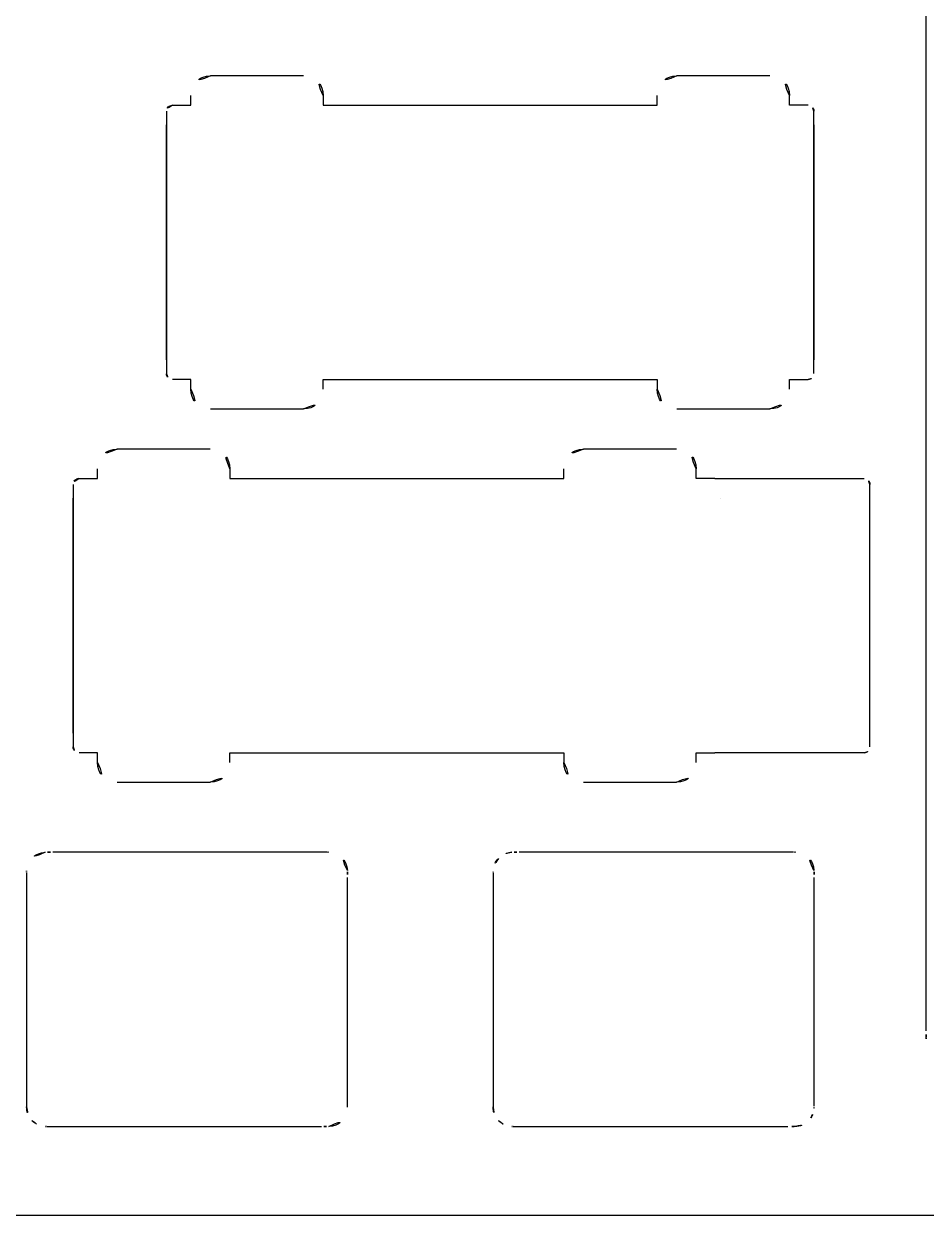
# Model space of a CAD drawing. Header units: millimetres. Extents: x 1963163760 to 1963164260, y 1135949646 to 1135950337.
# Drawn here: x 1963164070 to 1963164116.1, y 1135949650.6 to 1135949711.4 of the extents above; entities that cross this region are included whole.
import ezdxf

# ---------------------------------------------------------------- set-up
doc = ezdxf.new("R2010")
doc.units = ezdxf.units.MM

msp = doc.modelspace()

# ---------------------------------------------------------------- linework, layer by layer
for p, q in [((1963164116.089146, 1135949707.181482), (1963164116.088597, 1135949720.890589)), ((1963164084.310694, 1135949708.732337), (1963164079.560894, 1135949708.732337)), ((1963164084.310694, 1135949708.732337), (1963164084.310694, 1135949708.732337)), ((1963164108.11151, 1135949708.732337), (1963164103.361964, 1135949708.732337)), ((1963164108.11151, 1135949708.732337), (1963164108.11151, 1135949708.732337)), ((1963164078.560895, 1135949707.233737), (1963164078.560895, 1135949707.732339)), ((1963164085.310692, 1135949707.732339), (1963164085.310692, 1135949707.232213)), ((1963164102.361966, 1135949707.232213), (1963164102.361966, 1135949707.732339)), ((1963164109.111508, 1135949707.233737), (1963164109.111508, 1135949707.732339)), ((1963164077.311723, 1135949706.933001), (1963164077.311723, 1135949706.933001)), ((1963164077.311723, 1135949706.933001), (1963164077.311723, 1135949693.533231)), ((1963164077.611697, 1135949707.233229), (1963164078.560895, 1135949707.233737)), ((1963164085.310692, 1135949707.232213), (1963164102.361966, 1135949707.232213)), ((1963164110.060705, 1135949707.233737), (1963164109.111508, 1135949707.233737)), ((1963164110.360654, 1135949693.533739), (1963164110.360654, 1135949706.933763)), ((1963164116.089146, 1135949693.234369), (1963164116.089146, 1135949707.181482)), ((1963164077.311216, 1135949694.233763), (1963164077.311216, 1135949706.233739)), ((1963164110.360654, 1135949706.233739), (1963164110.360654, 1135949706.233739)), ((1963164110.360654, 1135949706.233739), (1963164110.360654, 1135949694.233763)), ((1963164077.311216, 1135949694.233763), (1963164077.311216, 1135949694.233763)), ((1963164110.360654, 1135949693.533739), (1963164110.360654, 1135949693.533739)), ((1963164078.560895, 1135949693.233257), (1963164077.611697, 1135949693.233257)), ((1963164078.560895, 1135949692.734655), (1963164078.560895, 1135949693.233257)), ((1963164085.310692, 1135949692.734655), (1963164085.310692, 1135949693.234781)), ((1963164085.310692, 1135949693.234781), (1963164102.361966, 1135949693.234781)), ((1963164102.361966, 1135949693.234781), (1963164102.361966, 1135949692.734655)), ((1963164109.111508, 1135949693.233257), (1963164110.060705, 1135949693.233765)), ((1963164109.111508, 1135949692.734655), (1963164109.111508, 1135949693.233257)), ((1963164116.088597, 1135949679.525263), (1963164116.089146, 1135949693.234369)), ((1963164079.560894, 1135949691.734657), (1963164079.560894, 1135949691.734657)), ((1963164079.560894, 1135949691.734657), (1963164084.310694, 1135949691.734657)), ((1963164103.361964, 1135949691.734657), (1963164103.361964, 1135949691.734657)), ((1963164103.361964, 1135949691.734657), (1963164108.11151, 1135949691.734657)), ((1963164079.548193, 1135949689.682337), (1963164074.798343, 1135949689.682337)), ((1963164079.548193, 1135949689.682337), (1963164079.548193, 1135949689.682337)), ((1963164103.349035, 1135949689.682337), (1963164098.599438, 1135949689.682337)), ((1963164103.349035, 1135949689.682337), (1963164103.349035, 1135949689.682337)), ((1963164073.798345, 1135949688.183762), (1963164073.798345, 1135949688.682339)), ((1963164080.548192, 1135949688.682339), (1963164080.548192, 1135949688.182213)), ((1963164097.599415, 1135949688.182213), (1963164097.599415, 1135949688.682339)), ((1963164104.349033, 1135949688.183762), (1963164104.349033, 1135949688.682339)), ((1963164072.549173, 1135949687.883001), (1963164072.549173, 1135949687.883001)), ((1963164072.549173, 1135949687.883001), (1963164072.549173, 1135949674.483206)), ((1963164072.849172, 1135949688.183204), (1963164073.798345, 1135949688.183762)), ((1963164080.548192, 1135949688.182213), (1963164097.599415, 1135949688.182213)), ((1963164105.29818, 1135949688.183762), (1963164104.349033, 1135949688.183762)), ((1963164105.29818, 1135949688.183762), (1963164112.917316, 1135949688.183737)), ((1963164113.21729, 1135949674.483764), (1963164113.21729, 1135949687.883738)), ((1963164072.548665, 1135949675.183738), (1963164072.548665, 1135949687.183764)), ((1963164105.59818, 1135949687.183764), (1963164105.59818, 1135949687.183764)), ((1963164116.087926, 1135949665.816156), (1963164116.088597, 1135949679.525263)), ((1963164072.548665, 1135949675.183738), (1963164072.548665, 1135949675.183738)), ((1963164113.21729, 1135949674.483764), (1963164113.21729, 1135949674.483764)), ((1963164073.798345, 1135949674.183257), (1963164072.849172, 1135949674.183257)), ((1963164073.798345, 1135949673.68468), (1963164073.798345, 1135949674.183257)), ((1963164080.548192, 1135949673.68468), (1963164080.548192, 1135949674.184806)), ((1963164080.548192, 1135949674.184806), (1963164097.599415, 1135949674.184806)), ((1963164097.599415, 1135949674.184806), (1963164097.599415, 1135949673.68468)), ((1963164104.349033, 1135949674.183257), (1963164105.29818, 1135949674.18374)), ((1963164104.349033, 1135949673.68468), (1963164104.349033, 1135949674.183257)), ((1963164112.917316, 1135949674.183765), (1963164105.29818, 1135949674.18374)), ((1963164074.798343, 1135949672.684682), (1963164074.798343, 1135949672.684682)), ((1963164074.798343, 1135949672.684682), (1963164079.548193, 1135949672.684682)), ((1963164098.599438, 1135949672.684682), (1963164098.599438, 1135949672.684682)), ((1963164098.599438, 1135949672.684682), (1963164103.349035, 1135949672.684682)), ((1963164074.598058, 1135949669.105196), (1963164071.5062, 1135949669.104944)), ((1963164077.689976, 1135949669.105264), (1963164074.598058, 1135949669.105196)), ((1963164083.873814, 1135949669.105188), (1963164077.689976, 1135949669.105264)), ((1963164084.66483, 1135949669.105222), (1963164083.873814, 1135949669.105188)), ((1963164085.455724, 1135949669.105463), (1963164084.66483, 1135949669.105222)), ((1963164085.504674, 1135949669.105524), (1963164085.455724, 1135949669.105463)), ((1963164098.410558, 1135949669.105192), (1963164095.318761, 1135949669.104944)), ((1963164101.502476, 1135949669.105261), (1963164098.410558, 1135949669.105192)), ((1963164107.686314, 1135949669.105188), (1963164101.502476, 1135949669.105261)), ((1963164108.47733, 1135949669.105219), (1963164107.686314, 1135949669.105188)), ((1963164109.268346, 1135949669.105448), (1963164108.47733, 1135949669.105219)), ((1963164109.317174, 1135949669.105524), (1963164109.268346, 1135949669.105448)), ((1963164070.172276, 1135949668.058847), (1963164070.172398, 1135949668.011072)), ((1963164070.172398, 1135949668.011072), (1963164070.17252, 1135949666.661173)), ((1963164086.553319, 1135949666.28206), (1963164086.553014, 1135949667.825319)), ((1963164093.984776, 1135949668.058847), (1963164093.984898, 1135949668.011072)), ((1963164093.984898, 1135949668.011072), (1963164093.985142, 1135949667.336122)), ((1963164110.365819, 1135949666.28206), (1963164110.365514, 1135949667.825319)), ((1963164093.985142, 1135949667.336122), (1963164093.985142, 1135949666.661173)), ((1963164070.17252, 1135949666.661173), (1963164070.172459, 1135949661.383402)), ((1963164093.985142, 1135949666.661173), (1963164093.98502, 1135949661.383402)), ((1963164086.553441, 1135949664.738779), (1963164086.553319, 1135949666.28206)), ((1963164110.365941, 1135949664.738779), (1963164110.365819, 1135949666.28206)), ((1963164116.087926, 1135949662.905512), (1963164116.087926, 1135949665.816156)), ((1963164086.553502, 1135949663.195493), (1963164086.553441, 1135949664.738779)), ((1963164110.366002, 1135949663.195493), (1963164110.365941, 1135949664.738779)), ((1963164086.553258, 1135949661.6522), (1963164086.553502, 1135949663.195493)), ((1963164110.365758, 1135949661.6522), (1963164110.366002, 1135949663.195493)), ((1963164116.088048, 1135949661.450189), (1963164116.087926, 1135949662.905512)), ((1963164070.172459, 1135949661.383402), (1963164070.172154, 1135949656.105646)), ((1963164086.552769, 1135949658.926264), (1963164086.553258, 1135949661.6522)), ((1963164093.98502, 1135949661.383402), (1963164093.984654, 1135949656.105646)), ((1963164110.365269, 1135949658.926264), (1963164110.365758, 1135949661.6522)), ((1963164116.088414, 1135949659.994867), (1963164116.088048, 1135949661.450189)), ((1963164116.087682, 1135949659.627558), (1963164116.087926, 1135949659.688753)), ((1963164086.55283, 1135949657.563287), (1963164086.552769, 1135949658.926264)), ((1963164110.36533, 1135949657.563287), (1963164110.365269, 1135949658.926264)), ((1963164086.552953, 1135949656.881799), (1963164086.55283, 1135949657.563287)), ((1963164110.365453, 1135949656.881799), (1963164110.36533, 1135949657.563287)), ((1963164086.553258, 1135949656.200311), (1963164086.552953, 1135949656.881799)), ((1963164110.365758, 1135949656.200311), (1963164110.365453, 1135949656.881799)), ((1963164086.553258, 1135949656.176416), (1963164086.553258, 1135949656.200311)), ((1963164086.553258, 1135949656.152521), (1963164086.553258, 1135949656.176416)), ((1963164086.55338, 1135949656.104357), (1963164086.553258, 1135949656.152521)), ((1963164110.365758, 1135949656.176416), (1963164110.365758, 1135949656.200311)), ((1963164110.365758, 1135949656.152521), (1963164110.365758, 1135949656.176416)), ((1963164071.22086, 1135949655.105768), (1963164071.26981, 1135949655.105829)), ((1963164071.26981, 1135949655.105829), (1963164072.060765, 1135949655.106149)), ((1963164072.060765, 1135949655.106149), (1963164072.851598, 1135949655.106195)), ((1963164072.851598, 1135949655.106195), (1963164079.035558, 1135949655.106054)), ((1963164079.035558, 1135949655.106054), (1963164082.127476, 1135949655.106081)), ((1963164082.127476, 1135949655.106081), (1963164085.219273, 1135949655.106256)), ((1963164095.03336, 1135949655.105768), (1963164095.08231, 1135949655.105829)), ((1963164095.08231, 1135949655.105829), (1963164095.873326, 1135949655.106149)), ((1963164095.873326, 1135949655.106149), (1963164096.66422, 1135949655.106195)), ((1963164096.66422, 1135949655.106195), (1963164102.848058, 1135949655.106043)), ((1963164102.848058, 1135949655.106043), (1963164105.939976, 1135949655.106073)), ((1963164105.939976, 1135949655.106073), (1963164109.031895, 1135949655.106256)), ((1963164055.763707, 1135949650.583246), (1963164090.441258, 1135949650.583353)), ((1963164090.441258, 1135949650.583353), (1963164125.118687, 1135949650.583368))]:
    msp.add_line(p, q)
for centre, radius, start, end in [((1963164079.560894, 1135949707.732339), 0.999998, 90, 180), ((1963164084.310694, 1135949707.732339), 0.999998, 0, 90), ((1963164103.361964, 1135949707.732339), 0.999998, 90, 180), ((1963164108.11151, 1135949707.732339), 0.999998, 0, 90), ((1963164077.611697, 1135949706.933255), 0.299974, 90, 180.04850802), ((1963164110.060705, 1135949706.933763), 0.299974, 0, 90), ((1963164077.611697, 1135949693.533231), 0.299974, 180, 270), ((1963164110.060705, 1135949693.533739), 0.299974, 270, 0), ((1963164079.560894, 1135949692.734655), 0.999998, 180, 270), ((1963164084.310694, 1135949692.734655), 0.999998, 270, 0), ((1963164103.361964, 1135949692.734655), 0.999998, 180, 270), ((1963164108.11151, 1135949692.734655), 0.999998, 270, 0), ((1963164074.798393, 1135949688.682339), 0.999998, 90, 180), ((1963164079.548193, 1135949688.682339), 0.999998, 0, 90), ((1963164098.599463, 1135949688.682339), 0.999998, 90, 180), ((1963164103.34901, 1135949688.682339), 0.999998, 0, 90), ((1963164072.849197, 1135949687.883255), 0.299974, 90, 180.04850802), ((1963164112.917316, 1135949687.883763), 0.299974, 0, 90), ((1963164072.849198, 1135949674.483231), 0.299974, 180, 270), ((1963164112.917316, 1135949674.483739), 0.299974, 270, 0), ((1963164074.798393, 1135949673.684655), 0.999998, 180, 270), ((1963164079.548193, 1135949673.684655), 0.999998, 270, 0), ((1963164098.599463, 1135949673.684655), 0.999998, 180, 270), ((1963164103.34901, 1135949673.684655), 0.999998, 270, 0), ((1963164071.170972, 1135949668.106861), 0.998883, 92.76903908, 177.23372304), ((1963164071.254236, 1135949666.04178), 3.065621, 88.87498176, 92.45885794), ((1963164071.504848, 1135949678.824633), 9.71969, 268.87742757, 270.007964), ((1963164085.551701, 1135949655.954191), 13.151417, 89.99109343, 90.2048788), ((1963164085.553563, 1135949667.944537), 1.161071, 87.56863819, 89.99095683), ((1963164085.555039, 1135949668.108688), 0.99702, 3.77100546, 87.25323917), ((1963164094.983154, 1135949668.10923), 0.996496, 92.75035723, 136.46195573), ((1963164095.066803, 1135949666.087886), 3.019555, 88.85675536, 92.49532403), ((1963164095.316679, 1135949678.588154), 9.48321, 268.85421394, 270.01258121), ((1963164109.365224, 1135949655.95419), 13.151421, 89.99554672, 90.2093321), ((1963164109.365972, 1135949667.944537), 1.161075, 87.56419445, 89.98650355), ((1963164109.36756, 1135949668.108694), 0.997014, 3.78301178, 87.25438795), ((1963164094.988283, 1135949668.104356), 1.003571, 136.46193641, 179.85100609), ((1963164074.913404, 1135949668.088919), 4.741223, 179.78195253, 180.36340945), ((1963164071.120442, 1135949668.110575), 0.948234, 177.31051339, 180.21830701), ((1963164085.058866, 1135949668.07324), 1.494453, 359.48093952, 3.87598741), ((1963164124.055508, 1135949667.903447), 37.502576, 179.76127056, 180.11936447), ((1963164098.727031, 1135949668.088922), 4.742351, 179.78199351, 180.36335481), ((1963164108.865794, 1135949668.073266), 1.500025, 359.48190949, 3.86877162), ((1963164147.868008, 1135949667.903447), 37.502576, 179.76127056, 180.11936447), ((1963164021.772058, 1135949659.992253), 94.316356, 359.81562554, 0.0015846), ((1963164119.183385, 1135949659.639841), 3.095728, 180.22733661, 182.50322711), ((1963164071.17509, 1135949656.106566), 1.002937, 180.05257881, 223.50671816), ((1963164085.554727, 1135949656.104334), 0.998653, 272.76020432, 0.00128408), ((1963164094.986978, 1135949656.106325), 1.002324, 180.0388228, 223.5257438), ((1963164109.377615, 1135949656.099107), 0.986976, 326.2011965, 356.51537071), ((1963164108.608995, 1135949656.14211), 1.756794, 356.63909513, 0.33954438), ((1963164071.170659, 1135949656.102447), 0.996887, 223.51035136, 267.24340639), ((1963164071.172065, 1135949656.284065), 1.178385, 267.5997978, 269.98650355), ((1963164071.17281, 1135949668.257101), 13.151421, 269.99554672, 270.2093321), ((1963164085.219469, 1135949645.145617), 9.960639, 88.89793563, 90.00112015), ((1963164085.468824, 1135949658.11785), 3.01399, 268.90156993, 272.54806326), ((1963164094.98311, 1135949656.102352), 0.996784, 223.51328882, 267.25296563), ((1963164094.983948, 1135949656.248996), 1.143316, 267.56322369, 270.02008076), ((1963164095.000609, 1135949659.711972), 4.606321, 269.79775768, 270.40738323), ((1963164109.031367, 1135949610.118759), 44.987498, 89.58523996, 89.99933064), ((1963164109.364378, 1135949656.107942), 1.002891, 269.58018546, 326.20243543)]:
    msp.add_arc(centre, radius, start, end)

doc.saveas('drawing.dxf')
